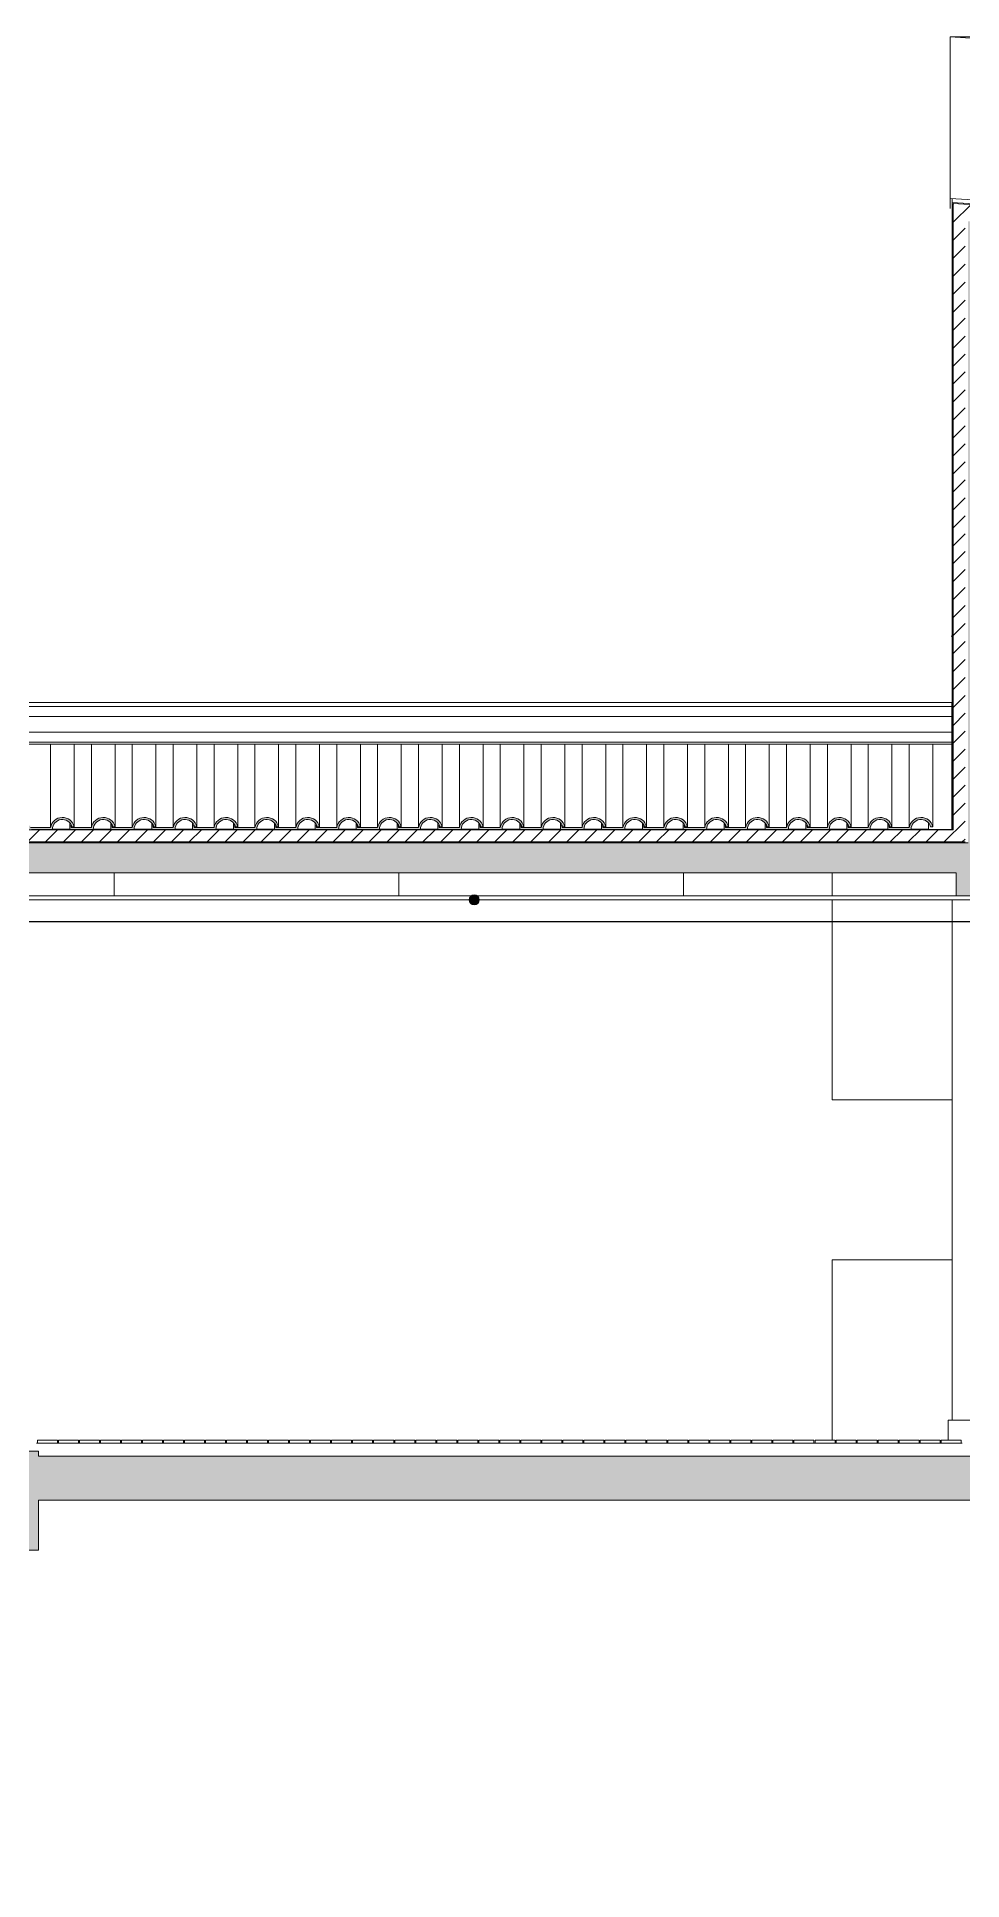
# Model space of a CAD drawing. Header units: inches. Extents: x 23 to 96, y 10 to 141.
# Drawn here: x 52.65 to 57.27, y 20.6 to 29.81 of the extents above; entities that cross this region are included whole.
import ezdxf

# ---------------------------------------------------------------- set-up
doc = ezdxf.new("R2010")
doc.units = ezdxf.units.IN
doc.header["$MEASUREMENT"] = 0
for name, color, linetype, lineweight in [('Cut', 2, 'Continuous', 5), ('Dimensions', 4, 'Continuous', 0), ('Hatch Isolation', 3, 'Continuous', 0), ('Hatch Resistent stratum', 4, 'Continuous', 0), ('Light points', 6, 'Continuous', 0), ('View in first plane', 250, 'Continuous', 0), ('View in second plane', 253, 'Continuous', 0)]:
    doc.layers.add(name, color=color, linetype=linetype, lineweight=lineweight)
doc.styles.add('texto', font='txt.shx')
doc.dimstyles.new('André 1 50', dxfattribs={"dimtxt": 0.04, "dimasz": 0.05, "dimexe": 0.05, "dimexo": 0.05, "dimgap": 0.01, "dimtad": 0, "dimtih": 1, "dimtoh": 1, "dimlfac": -1, "dimzin": 9, "dimtxsty": 'texto', "dimblk": 'OBLIQUE', "dimcen": 0.08, "dimdle": 0.05, "dimse1": 1, "dimse2": 1, "dimazin": 0, "dimtfac": 1, "dimtmove": 0, "dimatfit": 3, "dimldrblk": 'NONE', "dimfxl": 1, "dimarcsym": 0})

# ---------------------------------------------------------------- blocks, each defined once
blk = doc.blocks.new('_Oblique')
at = {"color": 0, "linetype": 'ByBlock', "lineweight": -2}
blk.add_line((-0.5, -0.5), (0.5, 0.5), dxfattribs=at)
blk = doc.blocks.new('*D139')
at = {"layer": 'DEFPOINTS', "color": 0, "transparency": 16777216}
for p in [(44.5248, 25.4786), (58.6248, 25.499), (58.6248, 25.3893)]:
    blk.add_point(p, dxfattribs=at)
at = {"layer": 'Dimensions', "color": 0, "lineweight": -2, "transparency": 16777216}
for p, q in [((44.4748, 25.3893), (51.5148, 25.3893)), ((58.6748, 25.3893), (51.6348, 25.3893))]:
    blk.add_line(p, q, dxfattribs=at)
at = {"layer": 'Dimensions', "color": 0, "lineweight": -2, "transparency": 16777216, "xscale": 0.05, "yscale": 0.05, "zscale": 0.05, "rotation": 180}
blk.add_blockref('_Oblique', (44.5248, 25.3893), dxfattribs=at)
at = {"layer": 'Dimensions', "color": 0, "lineweight": -2, "transparency": 16777216, "xscale": 0.05, "yscale": 0.05, "zscale": 0.05}
blk.add_blockref('_Oblique', (58.6248, 25.3893), dxfattribs=at)
at = {"layer": 'Dimensions', "color": 0, "transparency": 16777216, "insert": (51.5748, 25.3893), "char_height": 0.04, "attachment_point": 5, "style": 'texto'}
blk.add_mtext('14,1', dxfattribs=at)
blk = doc.blocks.new('_None')

msp = doc.modelspace()

# ---------------------------------------------------------------- hatches: boundary and pattern name
at = {"layer": 'Cut'}
for points in [[(52.7205, 25.8609), (52.6202, 25.8609), (52.6202, 25.8695), (52.6132, 25.8695), (52.6132, 25.8509), (52.6401, 25.8509), (52.7296, 25.8509, -0.869521), (52.8277, 25.8647), (52.8386, 25.8647, 0.814396)], [(52.9247, 25.8609), (52.8244, 25.8609), (52.8244, 25.8695), (52.8175, 25.8695), (52.8175, 25.8509), (52.8444, 25.8509), (52.9339, 25.8509, -0.869521), (53.032, 25.8647), (53.0429, 25.8647, 0.814396)], [(53.129, 25.8609), (53.0287, 25.8609), (53.0287, 25.8695), (53.0217, 25.8695), (53.0217, 25.8509), (53.0487, 25.8509), (53.1382, 25.8509, -0.869521), (53.2363, 25.8647), (53.2472, 25.8647, 0.814396)], [(53.3333, 25.8609), (53.233, 25.8609), (53.233, 25.8695), (53.226, 25.8695), (53.226, 25.8509), (53.253, 25.8509), (53.3425, 25.8509, -0.869521), (53.4405, 25.8647), (53.4514, 25.8647, 0.814396)], [(53.5376, 25.8609), (53.4373, 25.8609), (53.4373, 25.8695), (53.4303, 25.8695), (53.4303, 25.8509), (53.4572, 25.8509), (53.5467, 25.8509, -0.869521), (53.6448, 25.8647), (53.6557, 25.8647, 0.814396)], [(53.7419, 25.8609), (53.6415, 25.8609), (53.6415, 25.8695), (53.6346, 25.8695), (53.6346, 25.8509), (53.6615, 25.8509), (53.751, 25.8509, -0.869521), (53.8491, 25.8647), (53.86, 25.8647, 0.814396)], [(53.9461, 25.8609), (53.8458, 25.8609), (53.8458, 25.8695), (53.8388, 25.8695), (53.8388, 25.8509), (53.8658, 25.8509), (53.9553, 25.8509, -0.869521), (54.0534, 25.8647), (54.0643, 25.8647, 0.814396)], [(54.1504, 25.8609), (54.0501, 25.8609), (54.0501, 25.8695), (54.0431, 25.8695), (54.0431, 25.8509), (54.0701, 25.8509), (54.1596, 25.8509, -0.869521), (54.2576, 25.8647), (54.2685, 25.8647, 0.814396)], [(54.3547, 25.8609), (54.2544, 25.8609), (54.2544, 25.8695), (54.2474, 25.8695), (54.2474, 25.8509), (54.2743, 25.8509), (54.3638, 25.8509, -0.869521), (54.4619, 25.8647), (54.4728, 25.8647, 0.814396)], [(54.559, 25.8609), (54.4587, 25.8609), (54.4587, 25.8695), (54.4517, 25.8695), (54.4517, 25.8509), (54.4786, 25.8509), (54.5681, 25.8509, -0.869521), (54.6662, 25.8647), (54.6771, 25.8647, 0.814396)], [(54.7632, 25.8609), (54.6629, 25.8609), (54.6629, 25.8695), (54.6559, 25.8695), (54.6559, 25.8509), (54.6829, 25.8509), (54.7724, 25.8509, -0.869521), (54.8705, 25.8647), (54.8814, 25.8647, 0.814396)], [(54.9675, 25.8609), (54.8672, 25.8609), (54.8672, 25.8695), (54.8602, 25.8695), (54.8602, 25.8509), (54.8872, 25.8509), (54.9767, 25.8509, -0.869521), (55.0748, 25.8647), (55.0856, 25.8647, 0.814396)], [(55.1718, 25.8609), (55.0715, 25.8609), (55.0715, 25.8695), (55.0645, 25.8695), (55.0645, 25.8509), (55.0914, 25.8509), (55.181, 25.8509, -0.869521), (55.279, 25.8647), (55.2899, 25.8647, 0.814396)], [(55.3761, 25.8609), (55.2758, 25.8609), (55.2758, 25.8695), (55.2688, 25.8695), (55.2688, 25.8509), (55.2957, 25.8509), (55.3852, 25.8509, -0.869521), (55.4833, 25.8647), (55.4942, 25.8647, 0.814396)], [(55.5804, 25.8609), (55.48, 25.8609), (55.48, 25.8695), (55.4731, 25.8695), (55.4731, 25.8509), (55.5, 25.8509), (55.5895, 25.8509, -0.869521), (55.6876, 25.8647), (55.6985, 25.8647, 0.814396)], [(55.7846, 25.8609), (55.6843, 25.8609), (55.6843, 25.8695), (55.6773, 25.8695), (55.6773, 25.8509), (55.7043, 25.8509), (55.7938, 25.8509, -0.869521), (55.8919, 25.8647), (55.9028, 25.8647, 0.814396)], [(55.9889, 25.8609), (55.8886, 25.8609), (55.8886, 25.8695), (55.8816, 25.8695), (55.8816, 25.8509), (55.9086, 25.8509), (55.9981, 25.8509, -0.869521), (56.0961, 25.8647), (56.107, 25.8647, 0.814396)], [(56.1932, 25.8609), (56.0929, 25.8609), (56.0929, 25.8695), (56.0859, 25.8695), (56.0859, 25.8509), (56.1128, 25.8509), (56.2023, 25.8509, -0.869521), (56.3004, 25.8647), (56.3113, 25.8647, 0.814396)], [(56.3975, 25.8609), (56.2971, 25.8609), (56.2971, 25.8695), (56.2902, 25.8695), (56.2902, 25.8509), (56.3171, 25.8509), (56.4066, 25.8509, -0.869521), (56.5047, 25.8647), (56.5156, 25.8647, 0.814396)], [(56.6017, 25.8609), (56.5014, 25.8609), (56.5014, 25.8695), (56.4944, 25.8695), (56.4944, 25.8509), (56.5214, 25.8509), (56.6109, 25.8509, -0.869521), (56.709, 25.8647), (56.7199, 25.8647, 0.814396)], [(56.806, 25.8609), (56.7057, 25.8609), (56.7057, 25.8695), (56.6987, 25.8695), (56.6987, 25.8509), (56.7257, 25.8509), (56.8152, 25.8509, -0.869521), (56.9132, 25.8647), (56.9241, 25.8647, 0.814396)], [(57.0103, 25.8609), (56.91, 25.8609), (56.91, 25.8695), (56.903, 25.8695), (56.903, 25.8509), (56.9299, 25.8509), (57.0195, 25.8509, -0.869521), (57.1175, 25.8647), (57.1284, 25.8647, 0.814396)]]:
    msp.add_hatch(color=256, dxfattribs=at).paths.add_polyline_path(points)
at = {"layer": 'Hatch Isolation', "ltscale": 0.0125}
h = msp.add_hatch(dxfattribs=at)
h.set_pattern_fill('ANSI31', color=256, scale=0.02, style=0)
h.set_pattern_definition([(45, (-136.985536, -44.545077), (-0.04490128, 0.04490128), [])])
h.paths.add_polyline_path([(62.5198, 28.9794), (62.2298, 28.9607), (62.2298, 28.7948), (59.8748, 28.7948), (57.5198, 28.7948), (57.5198, 28.9607), (57.2298, 28.9794), (57.2298, 25.8484), (39.5198, 25.8484), (39.5198, 26.0126), (39.2298, 26.0313), (39.2298, 25.504), (39.2898, 25.504), (39.2898, 25.9673), (39.4598, 25.9564), (39.4598, 25.8484), (39.4598, 25.7883), (57.2898, 25.7883), (57.2898, 28.9154), (57.4598, 28.9045), (57.4598, 28.7965), (57.4598, 28.7346), (59.8748, 28.7346), (62.2898, 28.7346), (62.2898, 28.7965), (62.2898, 28.9045), (62.4598, 28.9154), (62.4598, 22.584), (62.5198, 22.584)])
at = {"layer": 'Hatch Resistent stratum', "ltscale": 0.05}
h = msp.add_hatch(dxfattribs=at)
h.set_pattern_fill('ANSI33', color=256, scale=0.008, angle=-90, style=0)
h.set_pattern_definition([(315, (-136.985536, -44.545077), (0.035921024, 0.035921024), []), (315, (-136.985536, -44.581), (0.035921024, 0.035921024), [0.0254, -0.0127])])
h.paths.add_polyline_path([(70.4448, 22.744), (70.2448, 22.744), (70.2448, 22.719), (65.4298, 22.719), (65.4298, 25.6892), (70.2448, 25.993), (70.2448, 25.564), (70.4448, 25.564), (70.4448, 26.314), (70.3048, 26.314), (70.3048, 26.1449), (70.2938, 26.1442), (63.4448, 25.7121), (63.4448, 25.8964), (63.3048, 25.8964), (63.3048, 25.519), (63.5048, 25.519), (63.5048, 25.5678), (65.3198, 25.6823), (65.3198, 22.719), (63.5048, 22.719), (63.3048, 22.7368), (63.3048, 22.584), (62.4448, 22.584), (62.4448, 28.8904), (62.3048, 28.8904), (62.3048, 28.7306), (59.8748, 28.7306), (57.4448, 28.7306), (57.4448, 28.8904), (57.3048, 28.8904), (57.3048, 25.7843), (39.4448, 25.7843), (39.4448, 25.9423), (39.3048, 25.9423), (39.3048, 25.519), (39.5048, 25.519), (39.5048, 25.634), (44.3048, 25.634), (44.3048, 25.519), (44.3298, 25.519), (44.5048, 25.519), (44.5048, 25.634), (57.2448, 25.634), (57.2448, 25.519), (58.6048, 25.519), (58.6048, 25.719), (57.5048, 25.719), (57.5048, 28.5302), (62.2448, 28.5302), (62.2448, 22.719), (52.6598, 22.719), (52.6598, 22.744), (52.4598, 22.744), (52.4598, 22.469), (44.4948, 22.469), (44.4948, 22.744), (44.2948, 22.744), (44.2948, 20.769), (37.4948, 20.769), (37.4948, 22.744), (37.3248, 22.744), (37.3248, 22.584), (36.2248, 22.584), (36.2248, 22.499), (37.3248, 22.499), (37.3248, 20.599), (44.4948, 20.599), (44.4948, 22.249), (52.6598, 22.249), (52.6598, 22.499), (70.4448, 22.499)])
at = {"layer": 'Light points'}
msp.add_hatch(color=256, dxfattribs=at).paths.add_polyline_path([(54.8123, 25.499, 1), (54.8623, 25.499, 1)])

# ---------------------------------------------------------------- linework, layer by layer
at = {"layer": 'Cut'}
for p, q in [((57.2148, 29.0055), (57.2148, 28.9554)), ((57.2148, 29.0055), (57.5348, 28.9848)), ((57.2248, 28.9848), (57.2248, 26.0009)), ((57.2248, 28.9848), (57.5248, 28.9654)), ((57.2298, 28.9794), (57.2298, 25.8484)), ((57.2298, 28.9794), (57.5198, 28.9607)), ((57.2208, 26.8174), (57.2278, 26.8174)), ((57.2228, 25.9984), (57.2228, 25.8504)), ((57.2228, 25.9984), (57.2298, 25.9984)), ((57.2248, 26.0009), (57.2298, 26.0009)), ((57.2248, 25.9959), (57.2248, 25.8484)), ((57.2248, 25.9959), (57.2298, 25.9959)), ((39.5198, 25.8484), (57.2298, 25.8484)), ((52.7205, 25.8609), (52.6202, 25.8609)), ((52.7296, 25.8509), (52.6252, 25.8509)), ((52.8175, 25.8695), (52.8175, 25.8509)), ((52.8175, 25.8695), (52.8244, 25.8695)), ((52.8175, 25.8509), (52.8444, 25.8509)), ((52.8244, 25.8609), (52.8244, 25.8695)), ((52.9247, 25.8609), (52.8244, 25.8609)), ((52.8277, 25.8647), (52.8386, 25.8647)), ((52.9339, 25.8509), (52.8294, 25.8509)), ((53.0217, 25.8695), (53.0217, 25.8509)), ((53.0217, 25.8695), (53.0287, 25.8695)), ((53.0217, 25.8509), (53.0487, 25.8509)), ((53.0287, 25.8609), (53.0287, 25.8695)), ((53.129, 25.8609), (53.0287, 25.8609)), ((53.032, 25.8647), (53.0429, 25.8647)), ((53.1382, 25.8509), (53.0337, 25.8509)), ((53.226, 25.8695), (53.226, 25.8509)), ((53.226, 25.8695), (53.233, 25.8695)), ((53.226, 25.8509), (53.253, 25.8509)), ((53.233, 25.8609), (53.233, 25.8695)), ((53.3333, 25.8609), (53.233, 25.8609)), ((53.2363, 25.8647), (53.2472, 25.8647)), ((53.3425, 25.8509), (53.238, 25.8509)), ((53.4303, 25.8695), (53.4303, 25.8509)), ((53.4303, 25.8695), (53.4373, 25.8695)), ((53.4303, 25.8509), (53.4572, 25.8509)), ((53.4373, 25.8609), (53.4373, 25.8695)), ((53.5376, 25.8609), (53.4373, 25.8609)), ((53.4405, 25.8647), (53.4514, 25.8647)), ((53.5467, 25.8509), (53.4423, 25.8509)), ((53.6346, 25.8695), (53.6346, 25.8509)), ((53.6346, 25.8695), (53.6415, 25.8695)), ((53.6346, 25.8509), (53.6615, 25.8509)), ((53.6415, 25.8609), (53.6415, 25.8695)), ((53.7419, 25.8609), (53.6415, 25.8609)), ((53.6448, 25.8647), (53.6557, 25.8647)), ((53.751, 25.8509), (53.6465, 25.8509)), ((53.8388, 25.8695), (53.8388, 25.8509)), ((53.8388, 25.8695), (53.8458, 25.8695)), ((53.8388, 25.8509), (53.8658, 25.8509)), ((53.8458, 25.8609), (53.8458, 25.8695)), ((53.9461, 25.8609), (53.8458, 25.8609)), ((53.8491, 25.8647), (53.86, 25.8647)), ((53.9553, 25.8509), (53.8508, 25.8509)), ((54.0431, 25.8695), (54.0431, 25.8509)), ((54.0431, 25.8695), (54.0501, 25.8695)), ((54.0431, 25.8509), (54.0701, 25.8509)), ((54.0501, 25.8609), (54.0501, 25.8695)), ((54.1504, 25.8609), (54.0501, 25.8609)), ((54.0534, 25.8647), (54.0643, 25.8647)), ((54.1596, 25.8509), (54.0551, 25.8509)), ((54.2474, 25.8695), (54.2474, 25.8509)), ((54.2474, 25.8695), (54.2544, 25.8695)), ((54.2474, 25.8509), (54.2743, 25.8509)), ((54.2544, 25.8609), (54.2544, 25.8695)), ((54.3547, 25.8609), (54.2544, 25.8609)), ((54.2576, 25.8647), (54.2685, 25.8647)), ((54.3638, 25.8509), (54.2594, 25.8509)), ((54.4517, 25.8695), (54.4517, 25.8509)), ((54.4517, 25.8695), (54.4587, 25.8695)), ((54.4517, 25.8509), (54.4786, 25.8509)), ((54.4587, 25.8609), (54.4587, 25.8695)), ((54.559, 25.8609), (54.4587, 25.8609)), ((54.4619, 25.8647), (54.4728, 25.8647)), ((54.5681, 25.8509), (54.4637, 25.8509)), ((54.6559, 25.8695), (54.6559, 25.8509)), ((54.6559, 25.8695), (54.6629, 25.8695)), ((54.6559, 25.8509), (54.6829, 25.8509)), ((54.6629, 25.8609), (54.6629, 25.8695)), ((54.7632, 25.8609), (54.6629, 25.8609)), ((54.6662, 25.8647), (54.6771, 25.8647)), ((54.7724, 25.8509), (54.6679, 25.8509)), ((54.8602, 25.8695), (54.8602, 25.8509)), ((54.8602, 25.8695), (54.8672, 25.8695)), ((54.8602, 25.8509), (54.8872, 25.8509)), ((54.8672, 25.8609), (54.8672, 25.8695)), ((54.9675, 25.8609), (54.8672, 25.8609)), ((54.8705, 25.8647), (54.8814, 25.8647)), ((54.9767, 25.8509), (54.8722, 25.8509)), ((55.0645, 25.8695), (55.0645, 25.8509)), ((55.0645, 25.8695), (55.0715, 25.8695)), ((55.0645, 25.8509), (55.0914, 25.8509)), ((55.0715, 25.8609), (55.0715, 25.8695)), ((55.1718, 25.8609), (55.0715, 25.8609)), ((55.0748, 25.8647), (55.0856, 25.8647)), ((55.181, 25.8509), (55.0765, 25.8509)), ((55.2688, 25.8695), (55.2688, 25.8509)), ((55.2688, 25.8695), (55.2758, 25.8695)), ((55.2688, 25.8509), (55.2957, 25.8509)), ((55.2758, 25.8609), (55.2758, 25.8695)), ((55.3761, 25.8609), (55.2758, 25.8609)), ((55.279, 25.8647), (55.2899, 25.8647)), ((55.3852, 25.8509), (55.2808, 25.8509)), ((55.4731, 25.8695), (55.4731, 25.8509)), ((55.4731, 25.8695), (55.48, 25.8695)), ((55.4731, 25.8509), (55.5, 25.8509)), ((55.48, 25.8609), (55.48, 25.8695)), ((55.5804, 25.8609), (55.48, 25.8609)), ((55.4833, 25.8647), (55.4942, 25.8647)), ((55.5895, 25.8509), (55.485, 25.8509)), ((55.6773, 25.8695), (55.6773, 25.8509)), ((55.6773, 25.8695), (55.6843, 25.8695)), ((55.6773, 25.8509), (55.7043, 25.8509)), ((55.6843, 25.8609), (55.6843, 25.8695)), ((55.7846, 25.8609), (55.6843, 25.8609)), ((55.6876, 25.8647), (55.6985, 25.8647)), ((55.7938, 25.8509), (55.6893, 25.8509)), ((55.8816, 25.8695), (55.8816, 25.8509)), ((55.8816, 25.8695), (55.8886, 25.8695)), ((55.8816, 25.8509), (55.9086, 25.8509)), ((55.8886, 25.8609), (55.8886, 25.8695)), ((55.9889, 25.8609), (55.8886, 25.8609)), ((55.8919, 25.8647), (55.9028, 25.8647)), ((55.9981, 25.8509), (55.8936, 25.8509)), ((56.0859, 25.8695), (56.0859, 25.8509)), ((56.0859, 25.8695), (56.0929, 25.8695)), ((56.0859, 25.8509), (56.1128, 25.8509)), ((56.0929, 25.8609), (56.0929, 25.8695)), ((56.1932, 25.8609), (56.0929, 25.8609)), ((56.0961, 25.8647), (56.107, 25.8647)), ((56.2023, 25.8509), (56.0979, 25.8509)), ((56.2902, 25.8695), (56.2902, 25.8509)), ((56.2902, 25.8695), (56.2971, 25.8695)), ((56.2902, 25.8509), (56.3171, 25.8509)), ((56.2971, 25.8609), (56.2971, 25.8695)), ((56.3975, 25.8609), (56.2971, 25.8609)), ((56.3004, 25.8647), (56.3113, 25.8647)), ((56.4066, 25.8509), (56.3022, 25.8509)), ((56.4944, 25.8695), (56.4944, 25.8509)), ((56.4944, 25.8695), (56.5014, 25.8695)), ((56.4944, 25.8509), (56.5214, 25.8509)), ((56.5014, 25.8609), (56.5014, 25.8695)), ((56.6017, 25.8609), (56.5014, 25.8609)), ((56.5047, 25.8647), (56.5156, 25.8647)), ((56.6109, 25.8509), (56.5064, 25.8509)), ((56.6987, 25.8695), (56.6987, 25.8509)), ((56.6987, 25.8695), (56.7057, 25.8695)), ((56.6987, 25.8509), (56.7257, 25.8509)), ((56.7057, 25.8609), (56.7057, 25.8695)), ((56.806, 25.8609), (56.7057, 25.8609)), ((56.709, 25.8647), (56.7199, 25.8647)), ((56.8152, 25.8509), (56.7107, 25.8509)), ((56.903, 25.8695), (56.903, 25.8509)), ((56.903, 25.8695), (56.91, 25.8695)), ((56.903, 25.8509), (56.9299, 25.8509)), ((56.91, 25.8609), (56.91, 25.8695)), ((57.0103, 25.8609), (56.91, 25.8609)), ((56.9132, 25.8647), (56.9241, 25.8647)), ((57.0195, 25.8509), (56.915, 25.8509)), ((57.1063, 25.8664), (57.1063, 25.8504)), ((57.1063, 25.8504), (57.2228, 25.8504)), ((57.1175, 25.8647), (57.1284, 25.8647)), ((39.4448, 25.7843), (57.3048, 25.7843)), ((39.4598, 25.7883), (57.2898, 25.7883)), ((44.5048, 25.634), (57.2448, 25.634)), ((57.2448, 25.634), (57.2448, 25.519)), ((44.5048, 25.519), (57.2248, 25.519)), ((44.5048, 25.499), (57.2248, 25.499)), ((57.2248, 25.519), (58.6048, 25.519)), ((57.2248, 25.499), (58.6248, 25.499)), ((52.6548, 22.799), (52.7548, 22.799)), ((52.6548, 22.784), (52.6548, 22.799)), ((52.7548, 22.784), (52.6548, 22.784)), ((52.7548, 22.784), (52.7548, 22.799)), ((52.7598, 22.799), (52.8598, 22.799)), ((52.7598, 22.784), (52.7598, 22.799)), ((52.8598, 22.784), (52.7598, 22.784)), ((52.8598, 22.784), (52.8598, 22.799)), ((52.8648, 22.799), (52.9648, 22.799)), ((52.8648, 22.784), (52.8648, 22.799)), ((52.9648, 22.784), (52.8648, 22.784)), ((52.9648, 22.784), (52.9648, 22.799)), ((52.9698, 22.799), (53.0698, 22.799)), ((52.9698, 22.784), (52.9698, 22.799)), ((53.0698, 22.784), (52.9698, 22.784)), ((53.0698, 22.784), (53.0698, 22.799)), ((53.0748, 22.799), (53.1748, 22.799)), ((53.0748, 22.784), (53.0748, 22.799)), ((53.1748, 22.784), (53.0748, 22.784)), ((53.1748, 22.784), (53.1748, 22.799)), ((53.1798, 22.799), (53.2798, 22.799)), ((53.1798, 22.784), (53.1798, 22.799)), ((53.2798, 22.784), (53.1798, 22.784)), ((53.2798, 22.784), (53.2798, 22.799)), ((53.2848, 22.799), (53.3848, 22.799)), ((53.2848, 22.784), (53.2848, 22.799)), ((53.3848, 22.784), (53.2848, 22.784)), ((53.3848, 22.784), (53.3848, 22.799)), ((53.3898, 22.799), (53.4898, 22.799)), ((53.3898, 22.784), (53.3898, 22.799)), ((53.4898, 22.784), (53.3898, 22.784)), ((53.4898, 22.784), (53.4898, 22.799)), ((53.4948, 22.799), (53.5948, 22.799)), ((53.4948, 22.784), (53.4948, 22.799)), ((53.5948, 22.784), (53.4948, 22.784)), ((53.5948, 22.784), (53.5948, 22.799)), ((53.5998, 22.799), (53.6998, 22.799)), ((53.5998, 22.784), (53.5998, 22.799)), ((53.6998, 22.784), (53.5998, 22.784)), ((53.6998, 22.784), (53.6998, 22.799)), ((53.7048, 22.799), (53.8048, 22.799)), ((53.7048, 22.784), (53.7048, 22.799)), ((53.8048, 22.784), (53.7048, 22.784)), ((53.8048, 22.784), (53.8048, 22.799)), ((53.8098, 22.799), (53.9098, 22.799)), ((53.8098, 22.784), (53.8098, 22.799)), ((53.9098, 22.784), (53.8098, 22.784)), ((53.9098, 22.784), (53.9098, 22.799)), ((53.9148, 22.799), (54.0148, 22.799)), ((53.9148, 22.784), (53.9148, 22.799)), ((54.0148, 22.784), (53.9148, 22.784)), ((54.0148, 22.784), (54.0148, 22.799)), ((54.0198, 22.799), (54.1198, 22.799)), ((54.0198, 22.784), (54.0198, 22.799)), ((54.1198, 22.784), (54.0198, 22.784)), ((54.1198, 22.784), (54.1198, 22.799)), ((54.1248, 22.799), (54.2248, 22.799)), ((54.1248, 22.784), (54.1248, 22.799)), ((54.2248, 22.784), (54.1248, 22.784)), ((54.2248, 22.784), (54.2248, 22.799)), ((54.2298, 22.799), (54.3298, 22.799)), ((54.2298, 22.784), (54.2298, 22.799)), ((54.3298, 22.784), (54.2298, 22.784)), ((54.3298, 22.784), (54.3298, 22.799)), ((54.3348, 22.799), (54.4348, 22.799)), ((54.3348, 22.784), (54.3348, 22.799)), ((54.4348, 22.784), (54.3348, 22.784)), ((54.4348, 22.784), (54.4348, 22.799)), ((54.4398, 22.799), (54.5398, 22.799)), ((54.4398, 22.784), (54.4398, 22.799)), ((54.5398, 22.784), (54.4398, 22.784)), ((54.5398, 22.784), (54.5398, 22.799)), ((54.5448, 22.799), (54.6448, 22.799)), ((54.5448, 22.784), (54.5448, 22.799)), ((54.6448, 22.784), (54.5448, 22.784)), ((54.6448, 22.784), (54.6448, 22.799)), ((54.6498, 22.799), (54.7498, 22.799)), ((54.6498, 22.784), (54.6498, 22.799)), ((54.7498, 22.784), (54.6498, 22.784)), ((54.7498, 22.784), (54.7498, 22.799)), ((54.7548, 22.799), (54.8548, 22.799)), ((54.7548, 22.784), (54.7548, 22.799)), ((54.8548, 22.784), (54.7548, 22.784)), ((54.8548, 22.784), (54.8548, 22.799)), ((54.8598, 22.799), (54.9598, 22.799)), ((54.8598, 22.784), (54.8598, 22.799)), ((54.9598, 22.784), (54.8598, 22.784)), ((54.9598, 22.784), (54.9598, 22.799)), ((54.9648, 22.799), (55.0648, 22.799)), ((54.9648, 22.784), (54.9648, 22.799)), ((55.0648, 22.784), (54.9648, 22.784)), ((55.0648, 22.784), (55.0648, 22.799)), ((55.0698, 22.799), (55.1698, 22.799)), ((55.0698, 22.784), (55.0698, 22.799)), ((55.1698, 22.784), (55.0698, 22.784)), ((55.1698, 22.784), (55.1698, 22.799)), ((55.1748, 22.799), (55.2748, 22.799)), ((55.1748, 22.784), (55.1748, 22.799)), ((55.2748, 22.784), (55.1748, 22.784)), ((55.2748, 22.784), (55.2748, 22.799)), ((55.2798, 22.799), (55.3798, 22.799)), ((55.2798, 22.784), (55.2798, 22.799)), ((55.3798, 22.784), (55.2798, 22.784)), ((55.3798, 22.784), (55.3798, 22.799)), ((55.3848, 22.799), (55.4848, 22.799)), ((55.3848, 22.784), (55.3848, 22.799)), ((55.4848, 22.784), (55.3848, 22.784)), ((55.4848, 22.784), (55.4848, 22.799)), ((55.4898, 22.799), (55.5898, 22.799)), ((55.4898, 22.784), (55.4898, 22.799)), ((55.5898, 22.784), (55.4898, 22.784)), ((55.5898, 22.784), (55.5898, 22.799)), ((55.5948, 22.799), (55.6948, 22.799)), ((55.5948, 22.784), (55.5948, 22.799)), ((55.6948, 22.784), (55.5948, 22.784)), ((55.6948, 22.784), (55.6948, 22.799)), ((55.6998, 22.799), (55.7998, 22.799)), ((55.6998, 22.784), (55.6998, 22.799)), ((55.7998, 22.784), (55.6998, 22.784)), ((55.7998, 22.784), (55.7998, 22.799)), ((55.8048, 22.799), (55.9048, 22.799)), ((55.8048, 22.784), (55.8048, 22.799)), ((55.9048, 22.784), (55.8048, 22.784)), ((55.9048, 22.784), (55.9048, 22.799)), ((55.9098, 22.799), (56.0098, 22.799)), ((55.9098, 22.784), (55.9098, 22.799)), ((56.0098, 22.784), (55.9098, 22.784)), ((56.0098, 22.784), (56.0098, 22.799)), ((56.0148, 22.799), (56.1148, 22.799)), ((56.0148, 22.784), (56.0148, 22.799)), ((56.1148, 22.784), (56.0148, 22.784)), ((56.1148, 22.784), (56.1148, 22.799)), ((56.1198, 22.799), (56.2198, 22.799)), ((56.1198, 22.784), (56.1198, 22.799)), ((56.2198, 22.784), (56.1198, 22.784)), ((56.2198, 22.784), (56.2198, 22.799)), ((56.2248, 22.799), (56.3248, 22.799)), ((56.2248, 22.784), (56.2248, 22.799)), ((56.3248, 22.784), (56.2248, 22.784)), ((56.3248, 22.784), (56.3248, 22.799)), ((56.3298, 22.799), (56.4298, 22.799)), ((56.3298, 22.784), (56.3298, 22.799)), ((56.4298, 22.784), (56.3298, 22.784)), ((56.4298, 22.784), (56.4298, 22.799)), ((56.4348, 22.799), (56.5348, 22.799)), ((56.4348, 22.784), (56.4348, 22.799)), ((56.5348, 22.784), (56.4348, 22.784)), ((56.5348, 22.784), (56.5348, 22.799)), ((56.5398, 22.799), (56.6398, 22.799)), ((56.5398, 22.784), (56.5398, 22.799)), ((56.6398, 22.784), (56.5398, 22.784)), ((56.6398, 22.784), (56.6398, 22.799)), ((56.6448, 22.799), (56.7448, 22.799)), ((56.6448, 22.784), (56.6448, 22.799)), ((56.7448, 22.784), (56.6448, 22.784)), ((56.7448, 22.784), (56.7448, 22.799)), ((56.7498, 22.799), (56.8498, 22.799)), ((56.7498, 22.784), (56.7498, 22.799)), ((56.8498, 22.784), (56.7498, 22.784)), ((56.8498, 22.784), (56.8498, 22.799)), ((56.8548, 22.799), (56.9548, 22.799)), ((56.8548, 22.784), (56.8548, 22.799)), ((56.9548, 22.784), (56.8548, 22.784)), ((56.9548, 22.784), (56.9548, 22.799)), ((56.9598, 22.799), (57.0598, 22.799)), ((56.9598, 22.784), (56.9598, 22.799)), ((57.0598, 22.784), (56.9598, 22.784)), ((57.0598, 22.784), (57.0598, 22.799)), ((57.0648, 22.799), (57.1648, 22.799)), ((57.0648, 22.784), (57.0648, 22.799)), ((57.1648, 22.784), (57.0648, 22.784)), ((57.1648, 22.784), (57.1648, 22.799)), ((57.1698, 22.799), (57.2698, 22.799)), ((57.1698, 22.784), (57.1698, 22.799)), ((57.2698, 22.784), (57.1698, 22.784)), ((57.2698, 22.784), (57.2698, 22.799)), ((52.6598, 22.744), (52.4298, 22.744)), ((52.6598, 22.744), (52.6598, 22.719)), ((62.2448, 22.719), (52.6598, 22.719)), ((52.6598, 22.499), (70.5248, 22.499)), ((52.6598, 22.499), (52.6598, 22.249)), ((44.4948, 22.249), (52.6598, 22.249))]:
    msp.add_line(p, q, dxfattribs=at)
for centre, radius, start, end in [((52.7799, 25.8506), 0.0603, 13.50254, 170.13944), ((52.7796, 25.8509), 0.05, 15.96937, 180), ((52.9842, 25.8506), 0.0603, 13.50254, 170.13944), ((52.9839, 25.8509), 0.05, 15.96937, 180), ((53.1885, 25.8506), 0.0603, 13.50254, 170.13944), ((53.1882, 25.8509), 0.05, 15.96937, 180), ((53.3928, 25.8506), 0.0603, 13.50254, 170.13944), ((53.3925, 25.8509), 0.05, 15.96937, 180), ((53.597, 25.8506), 0.0603, 13.50254, 170.13944), ((53.5967, 25.8509), 0.05, 15.96937, 180), ((53.8013, 25.8506), 0.0603, 13.50254, 170.13944), ((53.801, 25.8509), 0.05, 15.96937, 180), ((54.0056, 25.8506), 0.0603, 13.50254, 170.13944), ((54.0053, 25.8509), 0.05, 15.96937, 180), ((54.2099, 25.8506), 0.0603, 13.50254, 170.13944), ((54.2096, 25.8509), 0.05, 15.96937, 180), ((54.4141, 25.8506), 0.0603, 13.50254, 170.13944), ((54.4138, 25.8509), 0.05, 15.96937, 180), ((54.6184, 25.8506), 0.0603, 13.50254, 170.13944), ((54.6181, 25.8509), 0.05, 15.96937, 180), ((54.8227, 25.8506), 0.0603, 13.50254, 170.13944), ((54.8224, 25.8509), 0.05, 15.96937, 180), ((55.027, 25.8506), 0.0603, 13.50254, 170.13944), ((55.0267, 25.8509), 0.05, 15.96937, 180), ((55.2312, 25.8506), 0.0603, 13.50254, 170.13944), ((55.231, 25.8509), 0.05, 15.96937, 180), ((55.4355, 25.8506), 0.0603, 13.50254, 170.13944), ((55.4352, 25.8509), 0.05, 15.96937, 180), ((55.6398, 25.8506), 0.0603, 13.50254, 170.13944), ((55.6395, 25.8509), 0.05, 15.96937, 180), ((55.8441, 25.8506), 0.0603, 13.50254, 170.13944), ((55.8438, 25.8509), 0.05, 15.96937, 180), ((56.0484, 25.8506), 0.0603, 13.50254, 170.13944), ((56.0481, 25.8509), 0.05, 15.96937, 180), ((56.2526, 25.8506), 0.0603, 13.50254, 170.13944), ((56.2523, 25.8509), 0.05, 15.96937, 180), ((56.4569, 25.8506), 0.0603, 13.50254, 170.13944), ((56.4566, 25.8509), 0.05, 15.96937, 180), ((56.6612, 25.8506), 0.0603, 13.50254, 170.13944), ((56.6609, 25.8509), 0.05, 15.96937, 180), ((56.8655, 25.8506), 0.0603, 13.50254, 170.13944), ((56.8652, 25.8509), 0.05, 15.96937, 180), ((57.0697, 25.8506), 0.0603, 13.50254, 170.13944), ((57.0695, 25.8509), 0.05, 15.96937, 180)]:
    msp.add_arc(centre, radius, start, end, dxfattribs=at)
for p in [(53.0381, 25.634), (54.4603, 25.634), (55.8826, 25.634)]:
    msp.add_point(p, dxfattribs=at)
at = {"layer": 'Light points'}
msp.add_circle((54.8373, 25.499), 0.025, dxfattribs=at)
at = {"layer": 'View in first plane'}
for p, q in [((52.6548, 22.784), (52.6498, 22.784)), ((52.7548, 22.784), (52.7598, 22.784)), ((52.8648, 22.784), (52.8598, 22.784)), ((52.9648, 22.784), (52.9698, 22.784)), ((53.0698, 22.784), (53.0748, 22.784)), ((53.1798, 22.784), (53.1748, 22.784)), ((53.2798, 22.784), (53.2848, 22.784)), ((53.3848, 22.784), (53.3898, 22.784)), ((53.4948, 22.784), (53.4898, 22.784)), ((53.5948, 22.784), (53.5998, 22.784)), ((53.6998, 22.784), (53.7048, 22.784)), ((53.8048, 22.784), (53.8098, 22.784)), ((53.9148, 22.784), (53.9098, 22.784)), ((54.0148, 22.784), (54.0198, 22.784)), ((54.1198, 22.784), (54.1248, 22.784)), ((54.2298, 22.784), (54.2248, 22.784)), ((54.3298, 22.784), (54.3348, 22.784)), ((54.4348, 22.784), (54.4398, 22.784)), ((54.5448, 22.784), (54.5398, 22.784)), ((54.6448, 22.784), (54.6498, 22.784)), ((54.7498, 22.784), (54.7548, 22.784)), ((54.8548, 22.784), (54.8598, 22.784)), ((54.9648, 22.784), (54.9598, 22.784)), ((55.0648, 22.784), (55.0698, 22.784)), ((55.1698, 22.784), (55.1748, 22.784)), ((55.2798, 22.784), (55.2748, 22.784)), ((55.3798, 22.784), (55.3848, 22.784)), ((55.4848, 22.784), (55.4898, 22.784)), ((55.5948, 22.784), (55.5898, 22.784)), ((55.6948, 22.784), (55.6998, 22.784)), ((55.7998, 22.784), (55.8048, 22.784)), ((55.9048, 22.784), (55.9098, 22.784)), ((56.0148, 22.784), (56.0098, 22.784)), ((56.1148, 22.784), (56.1198, 22.784)), ((56.2198, 22.784), (56.2248, 22.784)), ((56.3298, 22.784), (56.3248, 22.784)), ((56.4298, 22.784), (56.4348, 22.784)), ((56.5348, 22.784), (56.5398, 22.784)), ((56.6448, 22.784), (56.6398, 22.784)), ((56.7448, 22.784), (56.7498, 22.784)), ((56.8498, 22.784), (56.8548, 22.784)), ((56.9548, 22.784), (56.9598, 22.784)), ((57.0648, 22.784), (57.0598, 22.784)), ((57.1648, 22.784), (57.1698, 22.784)), ((57.2698, 22.784), (57.2748, 22.784))]:
    msp.add_line(p, q, dxfattribs=at)
at = {"layer": 'View in second plane'}
for p, q in [((57.2148, 29.8127), (62.5348, 29.8127)), ((62.5348, 29.8127), (57.2148, 29.8127)), ((57.2148, 29.8127), (57.2148, 28.9614)), ((57.5348, 29.7925), (57.2148, 29.8127)), ((57.2248, 28.9848), (57.2248, 29.0048)), ((50.9498, 26.4861), (57.2248, 26.4861)), ((50.9498, 26.4659), (57.2228, 26.4659)), ((57.2228, 25.9984), (57.2228, 26.4861)), ((50.9498, 26.4158), (57.2228, 26.4158)), ((50.9498, 26.3377), (57.2228, 26.3377)), ((50.9498, 26.2877), (57.2228, 26.2877)), ((50.9498, 26.2777), (57.2228, 26.2777)), ((52.7203, 25.8609), (52.7203, 26.2777)), ((52.8386, 25.8647), (52.8386, 26.2777)), ((52.9246, 25.8609), (52.9246, 26.2777)), ((53.0429, 25.8647), (53.0429, 26.2777)), ((53.1288, 25.8609), (53.1288, 26.2777)), ((53.2472, 25.8647), (53.2472, 26.2777)), ((53.3331, 25.8609), (53.3331, 26.2777)), ((53.4514, 25.8647), (53.4514, 26.2777)), ((53.5374, 25.8609), (53.5374, 26.2777)), ((53.6557, 25.8647), (53.6557, 26.2777)), ((53.7417, 25.8609), (53.7417, 26.2777)), ((53.86, 25.8647), (53.86, 26.2777)), ((53.9459, 25.8609), (53.9459, 26.2777)), ((54.0643, 25.8647), (54.0643, 26.2777)), ((54.1502, 25.8609), (54.1502, 26.2777)), ((54.2685, 25.8647), (54.2685, 26.2777)), ((54.3545, 25.8609), (54.3545, 26.2777)), ((54.4728, 25.8647), (54.4728, 26.2777)), ((54.5588, 25.8609), (54.5588, 26.2777)), ((54.6771, 25.8647), (54.6771, 26.2777)), ((54.763, 25.8609), (54.763, 26.2777)), ((54.8814, 25.8647), (54.8814, 26.2777)), ((54.9673, 25.8609), (54.9673, 26.2777)), ((55.0856, 25.8647), (55.0856, 26.2777)), ((55.1716, 25.8609), (55.1716, 26.2777)), ((55.2899, 25.8647), (55.2899, 26.2777)), ((55.3759, 25.8609), (55.3759, 26.2777)), ((55.4942, 25.8647), (55.4942, 26.2777)), ((55.5802, 25.8609), (55.5802, 26.2777)), ((55.6985, 25.8647), (55.6985, 26.2777)), ((55.7844, 25.8609), (55.7844, 26.2777)), ((55.9028, 25.8647), (55.9028, 26.2777)), ((55.9887, 25.8609), (55.9887, 26.2777)), ((56.107, 25.8647), (56.107, 26.2777)), ((56.193, 25.8609), (56.193, 26.2777)), ((56.3113, 25.8647), (56.3113, 26.2777)), ((56.3973, 25.8609), (56.3973, 26.2777)), ((56.5156, 25.8647), (56.5156, 26.2777)), ((56.6015, 25.8609), (56.6015, 26.2777)), ((56.7199, 25.8647), (56.7199, 26.2777)), ((56.8058, 25.8609), (56.8058, 26.2777)), ((56.9241, 25.8647), (56.9241, 26.2777)), ((57.0101, 25.8609), (57.0101, 26.2777)), ((57.1284, 25.8647), (57.1284, 26.2777)), ((52.8175, 25.8521), (52.7296, 25.8521)), ((52.8175, 25.8695), (52.8175, 25.8834)), ((52.8244, 25.8695), (52.8244, 25.8727)), ((53.0217, 25.8521), (52.9339, 25.8521)), ((53.0217, 25.8695), (53.0217, 25.8834)), ((53.0287, 25.8695), (53.0287, 25.8727)), ((53.226, 25.8521), (53.1382, 25.8521)), ((53.226, 25.8695), (53.226, 25.8834)), ((53.233, 25.8695), (53.233, 25.8727)), ((53.4303, 25.8521), (53.3425, 25.8521)), ((53.4303, 25.8695), (53.4303, 25.8834)), ((53.4373, 25.8695), (53.4373, 25.8727)), ((53.6346, 25.8521), (53.5468, 25.8521)), ((53.6346, 25.8695), (53.6346, 25.8834)), ((53.6415, 25.8695), (53.6415, 25.8727)), ((53.8388, 25.8521), (53.751, 25.8521)), ((53.8388, 25.8695), (53.8388, 25.8834)), ((53.8458, 25.8695), (53.8458, 25.8727)), ((54.0431, 25.8521), (53.9553, 25.8521)), ((54.0431, 25.8695), (54.0431, 25.8834)), ((54.0501, 25.8695), (54.0501, 25.8727)), ((54.2474, 25.8521), (54.1596, 25.8521)), ((54.2474, 25.8695), (54.2474, 25.8834)), ((54.2544, 25.8695), (54.2544, 25.8727)), ((54.4517, 25.8521), (54.3639, 25.8521)), ((54.4517, 25.8695), (54.4517, 25.8834)), ((54.4587, 25.8695), (54.4587, 25.8727)), ((54.6559, 25.8521), (54.5681, 25.8521)), ((54.6559, 25.8695), (54.6559, 25.8834)), ((54.6629, 25.8695), (54.6629, 25.8727)), ((54.8602, 25.8521), (54.7724, 25.8521)), ((54.8602, 25.8695), (54.8602, 25.8834)), ((54.8672, 25.8695), (54.8672, 25.8727)), ((55.0645, 25.8521), (54.9767, 25.8521)), ((55.0645, 25.8695), (55.0645, 25.8834)), ((55.0715, 25.8695), (55.0715, 25.8727)), ((55.2688, 25.8521), (55.181, 25.8521)), ((55.2688, 25.8695), (55.2688, 25.8834)), ((55.2758, 25.8695), (55.2758, 25.8727)), ((55.4731, 25.8521), (55.3852, 25.8521)), ((55.4731, 25.8695), (55.4731, 25.8834)), ((55.48, 25.8695), (55.48, 25.8727)), ((55.6773, 25.8521), (55.5895, 25.8521)), ((55.6773, 25.8695), (55.6773, 25.8834)), ((55.6843, 25.8695), (55.6843, 25.8727)), ((55.8816, 25.8521), (55.7938, 25.8521)), ((55.8816, 25.8695), (55.8816, 25.8834)), ((55.8886, 25.8695), (55.8886, 25.8727)), ((56.0859, 25.8521), (55.9981, 25.8521)), ((56.0859, 25.8695), (56.0859, 25.8834)), ((56.0929, 25.8695), (56.0929, 25.8727)), ((56.2902, 25.8521), (56.2024, 25.8521)), ((56.2902, 25.8695), (56.2902, 25.8834)), ((56.2971, 25.8695), (56.2971, 25.8727)), ((56.4944, 25.8521), (56.4066, 25.8521)), ((56.4944, 25.8695), (56.4944, 25.8834)), ((56.5014, 25.8695), (56.5014, 25.8727)), ((56.6987, 25.8521), (56.6109, 25.8521)), ((56.6987, 25.8695), (56.6987, 25.8834)), ((56.7057, 25.8695), (56.7057, 25.8727)), ((56.903, 25.8521), (56.8152, 25.8521)), ((56.903, 25.8695), (56.903, 25.8834)), ((56.91, 25.8695), (56.91, 25.8727)), ((57.1063, 25.8521), (57.0195, 25.8521)), ((57.1063, 25.8664), (57.1063, 25.8847)), ((57.2248, 25.8521), (57.2228, 25.8521)), ((53.0381, 25.634), (53.0381, 25.519)), ((54.4603, 25.634), (54.4603, 25.519)), ((55.8826, 25.634), (55.8826, 25.519)), ((56.6248, 25.519), (56.6248, 25.634)), ((56.6248, 24.499), (56.6248, 25.499)), ((57.2248, 25.499), (57.2248, 22.899)), ((56.6248, 24.499), (57.2248, 24.499)), ((56.6248, 23.699), (57.2248, 23.699)), ((56.6248, 23.699), (56.6248, 22.799)), ((57.2048, 22.899), (57.2048, 22.799)), ((57.2048, 22.899), (57.5448, 22.899))]:
    msp.add_line(p, q, dxfattribs=at)

# ---------------------------------------------------------------- dimensions: what is measured, and where the dimension line sits
at = {"layer": 'Dimensions'}
dim = msp.add_linear_dim(base=(58.6248, 25.3893), p1=(44.5248, 25.4786), p2=(58.6248, 25.499), dimstyle='André 1 50', override={"dimfxl": 100, "dimfxlon": 1}, dxfattribs=at)
dim.commit()
dim.dimension.update_dxf_attribs({"geometry": '*D139', "text_midpoint": (51.5748, 25.3893)})

doc.saveas('drawing.dxf')
